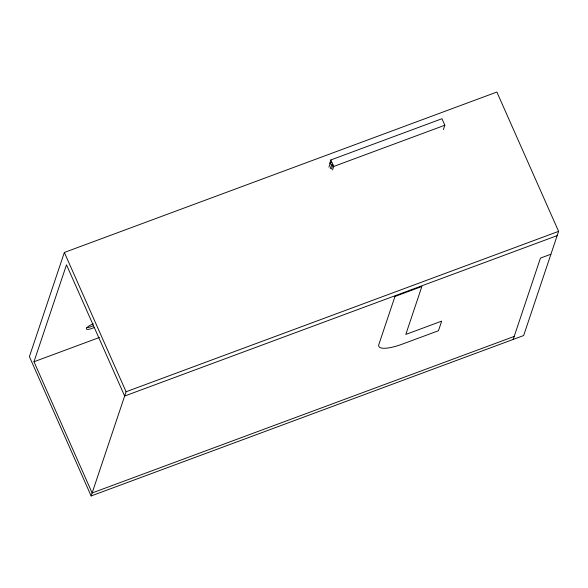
<?xml version="1.0" encoding="UTF-8"?>
<svg xmlns="http://www.w3.org/2000/svg" width="588" height="588" viewBox="0 0 588 588"><rect width="100%" height="100%" fill="white"/><g stroke="black" fill="none" stroke-linecap="round" stroke-linejoin="round"><path stroke-width="0.88" d="M64.349 252.458L29.4 356.644L91.133 495.956L523.651 335.542L558.6 231.356L496.867 92.044L64.349 252.458L126.082 391.762L91.133 495.956M514.177 336.446L92.132 492.972L33.979 361.745L66.495 264.806L124.649 396.033L557.167 235.619M329.655 163.427L330.824 159.951L441.955 118.732L444.837 125.237L443.381 129.581M328.912 167.176L330.375 162.825L331.853 162.273M330.258 168.69L331.426 165.206L330.375 162.825M331.448 169.013L332.911 164.662L331.426 165.206M332.536 169.932L333.705 166.455L330.824 159.951M513.177 339.423L540.46 258.095L550.934 254.214M333.705 166.455L444.837 125.237M33.979 361.745L99.438 337.468M126.082 391.762L558.6 231.356M94.007 327.634A7.313 1.904 -23.9 0 1 86.326 328.824A7.313 1.904 -23.9 0 1 93.257 323.812M93.198 325.811A7.313 1.904 -23.9 0 1 86.943 327.589M394.96 296.47L378.87 344.421A29.459 7.673 -23.9 0 0 402.574 344.031L438.472 330.721L441.684 321.129L405.793 334.44L421.875 286.481L394.96 296.47"/></g></svg>
